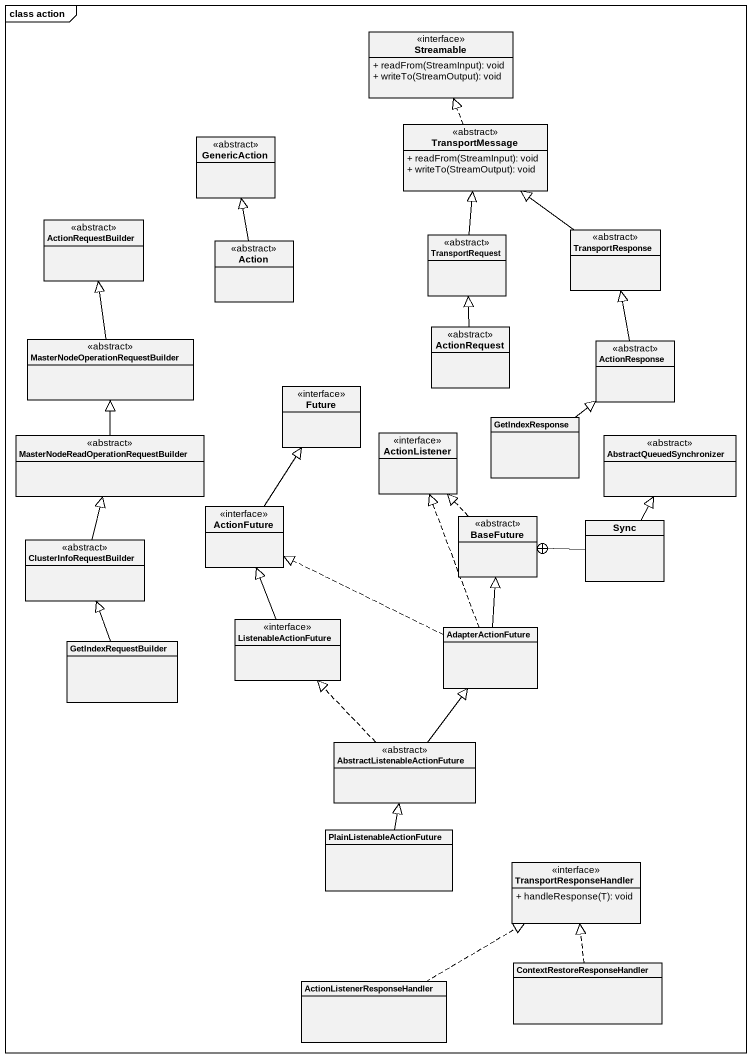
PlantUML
@startuml
mainframe class action
hide circle
hide empty members
skinparam classAttributeIconSize 0
class Streamable <<interface>> {
  + readFrom(StreamInput): void
  + writeTo(StreamOutput): void
}
class GenericAction <<abstract>>
class TransportMessage <<abstract>> {
  + readFrom(StreamInput): void
  + writeTo(StreamOutput): void
}
class ActionRequestBuilder <<abstract>>
class "Action" as Action_ <<abstract>>
class TransportRequest <<abstract>>
class TransportResponse <<abstract>>
class "MasterNodeOperationRequestBuilder" as MasterNodeOperationRequestBu <<abstract>>
class ActionRequest <<abstract>>
class ActionResponse <<abstract>>
class Future <<interface>>
class "MasterNodeReadOperationRequestBuilder" as MasterNodeReadOperationReque <<abstract>>
class ActionListener <<interface>>
class GetIndexResponse
class AbstractQueuedSynchronizer <<abstract>>
class ActionFuture <<interface>>
class BaseFuture <<abstract>>
class ClusterInfoRequestBuilder <<abstract>>
class Sync
class ListenableActionFuture <<interface>>
class AdapterActionFuture
class GetIndexRequestBuilder
class "AbstractListenableActionFuture" as AbstractListenableActionFutu <<abstract>>
class PlainListenableActionFuture
class TransportResponseHandler <<interface>> {
  + handleResponse(T): void
}
class "ActionListenerResponseHandler" as ActionListenerResponseHandle
class "ContextRestoreResponseHandler" as ContextRestoreResponseHandle
TransportMessage .up.|> Streamable
Action_ -up-|> GenericAction
TransportRequest -up-|> TransportMessage
TransportResponse -up-|> TransportMessage
MasterNodeOperationRequestBu -up-|> ActionRequestBuilder
ActionRequest -up-|> TransportRequest
ActionResponse -up-|> TransportResponse
MasterNodeReadOperationReque -up-|> MasterNodeOperationRequestBu
GetIndexResponse -up-|> ActionResponse
ActionFuture -up-|> Future
BaseFuture .up.|> ActionListener
ClusterInfoRequestBuilder -up-|> MasterNodeReadOperationReque
Sync -up-|> AbstractQueuedSynchronizer
Sync -left-+ BaseFuture
ListenableActionFuture -up-|> ActionFuture
AdapterActionFuture .up.|> ActionListener
AdapterActionFuture .left.|> ActionFuture
AdapterActionFuture -up-|> BaseFuture
GetIndexRequestBuilder -up-|> ClusterInfoRequestBuilder
AbstractListenableActionFutu .up.|> ListenableActionFuture
AbstractListenableActionFutu -up-|> AdapterActionFuture
PlainListenableActionFuture -up-|> AbstractListenableActionFutu
ActionListenerResponseHandle .right.|> TransportResponseHandler
ContextRestoreResponseHandle .up.|> TransportResponseHandler
@enduml
